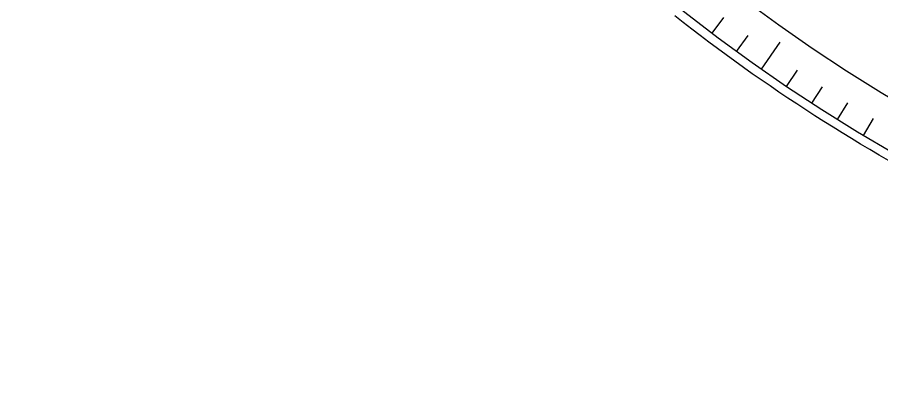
# Model space of a CAD drawing. Header units: millimetres. Extents: x -50 to 50, y -50 to 64.
# Drawn here: x -49.74 to -25.1, y -49.74 to -39.27 of the extents above; entities that cross this region are included whole.
import ezdxf

# ---------------------------------------------------------------- set-up
doc = ezdxf.new("R2010")
doc.units = ezdxf.units.MM
for name, color, linetype in [('CUT_OUTER', 1, 'Continuous'), ('ENGRAVE', 7, 'Continuous'), ('ENGRAVE_FINE', 8, 'Continuous')]:
    doc.layers.add(name, color=color, linetype=linetype)

msp = doc.modelspace()

# ---------------------------------------------------------------- linework, layer by layer
at = {"layer": 'CUT_OUTER'}
msp.add_lwpolyline([(-24.9114, -43.3523), (-25.1769, -43.1986), (-25.4415, -43.0433), (-25.7051, -42.8864), (-25.9678, -42.7279), (-26.2295, -42.5678), (-26.4902, -42.406), (-26.7499, -42.2427), (-27.0086, -42.0777), (-27.2662, -41.9112), (-27.5229, -41.7431), (-27.7785, -41.5735), (-28.0331, -41.4023), (-28.2866, -41.2295), (-28.539, -41.0551), (-28.7904, -40.8792), (-29.0407, -40.7018), (-29.2899, -40.5229), (-29.538, -40.3424), (-29.785, -40.1604), (-30.0308, -39.9769), (-30.2756, -39.7918), (-30.5191, -39.6053), (-30.7616, -39.4173), (-31.0029, -39.2278)], dxfattribs=at)
at = {"layer": 'ENGRAVE'}
msp.add_lwpolyline([(-28.5326, -40.7487), (-27.9963, -39.9828)], dxfattribs=at)
for radius in [49.745, 48.436, 46.005]:
    msp.add_circle((0, 0), radius, dxfattribs=at)
at = {"layer": 'ENGRAVE_FINE'}
for points in [[(-29.9373, -39.7281), (-29.5997, -39.2801)], [(-29.2394, -40.2446), (-28.9096, -39.7907)], [(-27.8171, -41.2405), (-27.5033, -40.7754)], [(-27.0931, -41.7197), (-26.7875, -41.2492)], [(-26.3608, -42.1862), (-26.0635, -41.7104)], [(-25.6206, -42.6398), (-25.3316, -42.1589)]]:
    msp.add_lwpolyline(points, dxfattribs=at)

doc.saveas('drawing.dxf')
